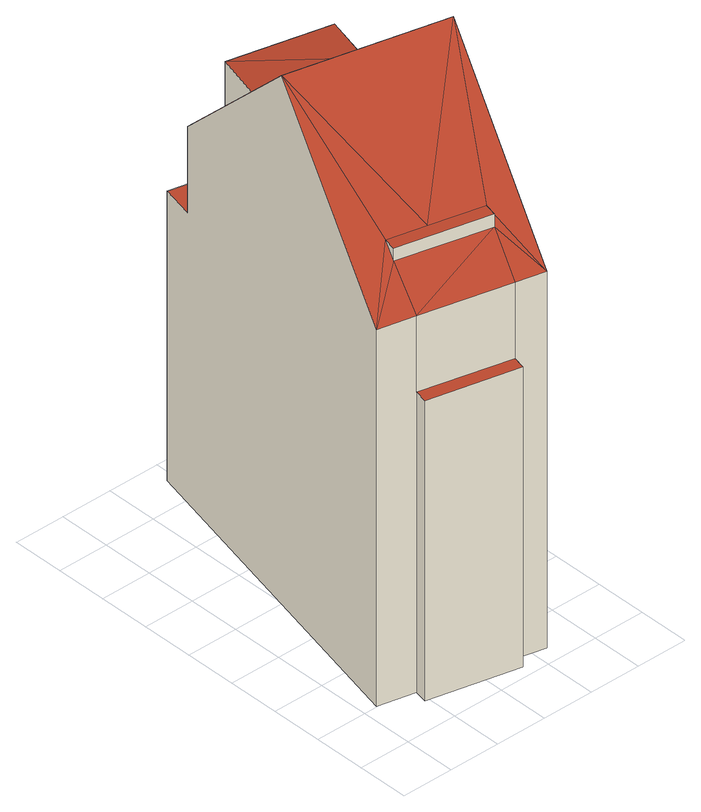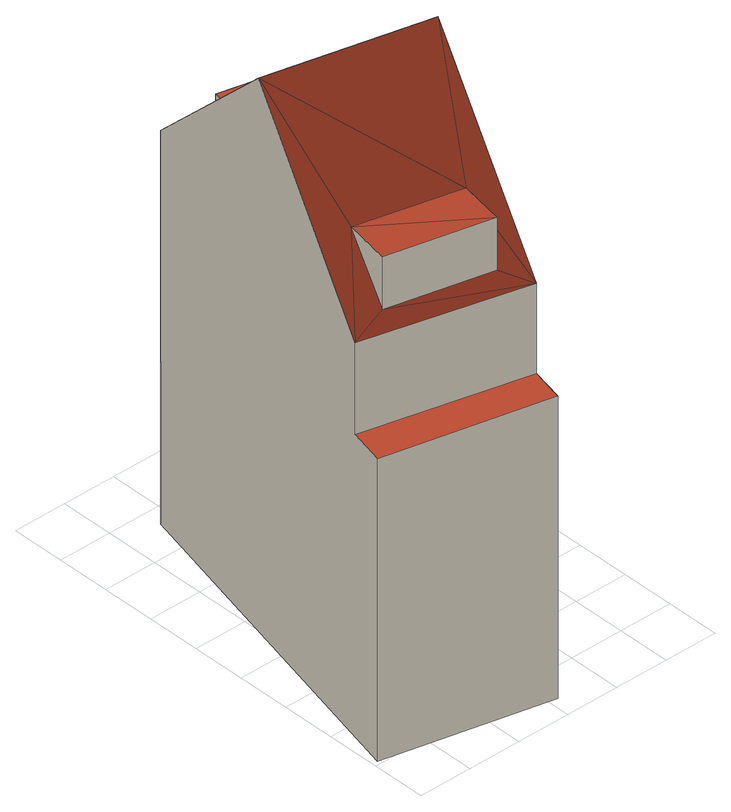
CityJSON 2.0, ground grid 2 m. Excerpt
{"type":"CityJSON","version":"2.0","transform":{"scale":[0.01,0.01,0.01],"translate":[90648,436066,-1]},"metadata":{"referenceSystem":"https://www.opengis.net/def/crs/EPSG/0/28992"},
"CityObjects":{
"building1":{"type":"Building","attributes":{"measuredHeight":20.78,"yearOfConstruction":1929,"LAAGSTE_BOUWLAAG":0,"AANTAL_BOUWLAGEN":5,"AANTAL_ADRESSEN":2,"WIJK":"Delfshaven","PANDSOORT":"Tussenpand","BUURT":"Nieuwe Westen","HOOGSTE_BOUWLAAG":4},"address":[{"CountryName":"Nederland","LocalityName":"Rotterdam","ThoroughfareNumber":"367-367","ThoroughfareName":"Rochussenstraat","PostalCode":"3023DJ"}],"children":["building1-1","building1-2"],"geometry":[{"type":"Solid","lod":"2","boundaries":[[[[0,1,2]],[[3,4,1,0]],[[5,4,3]],[[0,2,6,5,3]],[[7,8,9]],[[10,11,12]],[[12,8,7,10]],[[10,7,11]],[[7,9,11]],[[13,14,15,16]],[[17,18,19,20]],[[21,22,23,13]],[[23,22,24,25,26]],[[21,13,16,27,28]],[[29,30,31,32]],[[14,33,34,15]],[[26,34,33,23]],[[20,35,28,27,29,32,17]],[[24,36,19,18,31,30,25]],[[31,18,17,32]],[[23,33,14,13]],[[36,35,9]],[[12,20,19]],[[8,19,9]],[[20,11,35]],[[12,11,20]],[[12,19,8]],[[19,36,9]],[[9,35,11]],[[1,22,21]],[[24,4,5]],[[6,2,35]],[[1,21,28]],[[4,24,22]],[[36,24,5]],[[6,36,5]],[[1,4,22]],[[2,28,35]],[[6,35,36]],[[1,28,2]],[[30,29,27,16,15,34,26,25]]]],"semantics":{"surfaces":[{"type":"WallSurface"},{"type":"RoofSurface"},{"type":"GroundSurface"}],"values":[[0,0,0,1,0,0,0,1,1,0,0,0,0,0,0,0,0,0,0,1,1,1,1,1,1,1,1,1,1,1,1,1,1,1,1,1,1,1,1,1,2]]}}]},
"building1-1":{"type":"BuildingInstallation","parents":["building1"],"geometry":[{"type":"MultiSurface","lod":"2","boundaries":[[[0,1,2]],[[3,4,1,0]],[[5,4,3]],[[0,2,6,5,3]]],"semantics":{"surfaces":[{"type":"WallSurface"},{"type":"RoofSurface"}],"values":[0,0,0,1]}}]},
"building1-2":{"type":"BuildingInstallation","parents":["building1"],"geometry":[{"type":"MultiSurface","lod":"2","boundaries":[[[7,8,9]],[[10,11,12]],[[12,8,7,10]],[[7,9,11]],[[10,7,11]]],"semantics":{"surfaces":[{"type":"WallSurface"},{"type":"RoofSurface"}],"values":[0,0,0,1,1]}}]}
},
"vertices":[
[574,222,1755],[574,222,1705],[586,272,1755],[219,304,1755],[219,304,1705],[230,354,1755],[379,320,1755],[430,1316,1823],[430,1316,1625],[388,1132,1811],[817,1228,1823],[776,1043,1811],[817,1228,1625],[543,92,1275],[532,43,1275],[532,43,95],[543,92,95],[948,1248,1232],[339,1392,1232],[339,1392,1571],[948,1248,1576],[543,92,1574],[196,172,1574],[196,172,1275],[54,204,1574],[54,204,95],[196,172,95],[655,67,95],[655,67,1574],[981,1383,95],[369,1519,95],[369,1519,1232],[981,1383,1232],[185,121,1275],[185,121,95],[802,661,2173],[196,799,2173]
]}
